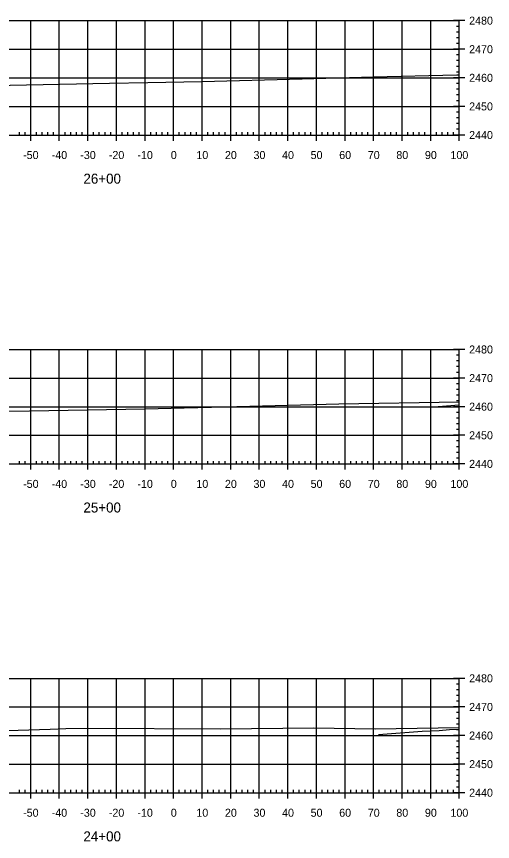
# Model space of a CAD drawing. Extents: x 6943757 to 6978036, y 2273166 to 2280902.
# Drawn here: x 6976894.7 to 6977061.3, y 2277626 to 2277914.5 of the extents above; entities that cross this region are included whole.
import ezdxf

# ---------------------------------------------------------------- set-up
doc = ezdxf.new("R2010")
doc.units = 0
for name, color, linetype in [('C-GRID-FRAM', 7, 'Continuous'), ('C-GRID-MAJR', 7, 'Continuous'), ('C-GRID-TEXT', 7, 'Continuous'), ('C-TOPO-MAJR', 7, 'Continuous')]:
    doc.layers.add(name, color=color, linetype=linetype)

msp = doc.modelspace()

# ---------------------------------------------------------------- linework, layer by layer
at = {"layer": 'C-GRID-FRAM'}
for p, q in [((6977051.68, 2277913.05), (6977047.68, 2277913.05)), ((6977049.68, 2277873.05), (6977049.68, 2277913.05)), ((6977049.68, 2277911.05), (6977048.68, 2277911.05)), ((6977049.68, 2277909.05), (6977048.68, 2277909.05)), ((6977049.68, 2277907.05), (6977048.68, 2277907.05)), ((6977049.68, 2277905.05), (6977048.68, 2277905.05)), ((6977051.68, 2277903.05), (6977047.68, 2277903.05)), ((6977049.68, 2277901.05), (6977048.68, 2277901.05)), ((6977049.68, 2277899.05), (6977048.68, 2277899.05)), ((6977049.68, 2277897.05), (6977048.68, 2277897.05)), ((6977049.68, 2277895.05), (6977048.68, 2277895.05)), ((6977051.68, 2277893.05), (6977047.68, 2277893.05)), ((6977049.68, 2277891.05), (6977048.68, 2277891.05)), ((6977049.68, 2277889.05), (6977048.68, 2277889.05)), ((6977049.68, 2277887.05), (6977048.68, 2277887.05)), ((6977049.68, 2277885.05), (6977048.68, 2277885.05)), ((6977051.68, 2277883.05), (6977047.68, 2277883.05)), ((6977049.68, 2277881.05), (6977048.68, 2277881.05)), ((6977049.68, 2277879.05), (6977048.68, 2277879.05)), ((6976899.68, 2277871.05), (6976899.68, 2277875.05)), ((6976909.68, 2277871.05), (6976909.68, 2277875.05)), ((6976919.68, 2277871.05), (6976919.68, 2277875.05)), ((6976929.68, 2277871.05), (6976929.68, 2277875.05)), ((6976939.68, 2277871.05), (6976939.68, 2277875.05)), ((6976949.68, 2277871.05), (6976949.68, 2277875.05)), ((6976959.68, 2277871.05), (6976959.68, 2277875.05)), ((6976969.68, 2277871.05), (6976969.68, 2277875.05)), ((6976979.68, 2277871.05), (6976979.68, 2277875.05)), ((6976989.68, 2277871.05), (6976989.68, 2277875.05)), ((6976999.68, 2277871.05), (6976999.68, 2277875.05)), ((6977009.68, 2277871.05), (6977009.68, 2277875.05)), ((6977019.68, 2277871.05), (6977019.68, 2277875.05)), ((6977029.68, 2277871.05), (6977029.68, 2277875.05)), ((6977039.68, 2277871.05), (6977039.68, 2277875.05)), ((6977049.68, 2277877.05), (6977048.68, 2277877.05)), ((6977049.68, 2277875.05), (6977048.68, 2277875.05)), ((6977049.68, 2277871.05), (6977049.68, 2277875.05)), ((6976799.68, 2277873.05), (6977049.68, 2277873.05)), ((6976895.68, 2277873.05), (6976895.68, 2277874.05)), ((6976897.68, 2277873.05), (6976897.68, 2277874.05)), ((6976901.68, 2277873.05), (6976901.68, 2277874.05)), ((6976903.68, 2277873.05), (6976903.68, 2277874.05)), ((6976905.68, 2277873.05), (6976905.68, 2277874.05)), ((6976907.68, 2277873.05), (6976907.68, 2277874.05)), ((6976911.68, 2277873.05), (6976911.68, 2277874.05)), ((6976913.68, 2277873.05), (6976913.68, 2277874.05)), ((6976915.68, 2277873.05), (6976915.68, 2277874.05)), ((6976917.68, 2277873.05), (6976917.68, 2277874.05)), ((6976921.68, 2277873.05), (6976921.68, 2277874.05)), ((6976923.68, 2277873.05), (6976923.68, 2277874.05)), ((6976925.68, 2277873.05), (6976925.68, 2277874.05)), ((6976927.68, 2277873.05), (6976927.68, 2277874.05)), ((6976931.68, 2277873.05), (6976931.68, 2277874.05)), ((6976933.68, 2277873.05), (6976933.68, 2277874.05)), ((6976935.68, 2277873.05), (6976935.68, 2277874.05)), ((6976937.68, 2277873.05), (6976937.68, 2277874.05)), ((6976941.68, 2277873.05), (6976941.68, 2277874.05)), ((6976943.68, 2277873.05), (6976943.68, 2277874.05)), ((6976945.68, 2277873.05), (6976945.68, 2277874.05)), ((6976947.68, 2277873.05), (6976947.68, 2277874.05)), ((6976951.68, 2277873.05), (6976951.68, 2277874.05)), ((6976953.68, 2277873.05), (6976953.68, 2277874.05)), ((6976955.68, 2277873.05), (6976955.68, 2277874.05)), ((6976957.68, 2277873.05), (6976957.68, 2277874.05)), ((6976961.68, 2277873.05), (6976961.68, 2277874.05)), ((6976963.68, 2277873.05), (6976963.68, 2277874.05)), ((6976965.68, 2277873.05), (6976965.68, 2277874.05)), ((6976967.68, 2277873.05), (6976967.68, 2277874.05)), ((6976971.68, 2277873.05), (6976971.68, 2277874.05)), ((6976973.68, 2277873.05), (6976973.68, 2277874.05)), ((6976975.68, 2277873.05), (6976975.68, 2277874.05)), ((6976977.68, 2277873.05), (6976977.68, 2277874.05)), ((6976981.68, 2277873.05), (6976981.68, 2277874.05)), ((6976983.68, 2277873.05), (6976983.68, 2277874.05)), ((6976985.68, 2277873.05), (6976985.68, 2277874.05)), ((6976987.68, 2277873.05), (6976987.68, 2277874.05)), ((6976991.68, 2277873.05), (6976991.68, 2277874.05)), ((6976993.68, 2277873.05), (6976993.68, 2277874.05)), ((6976995.68, 2277873.05), (6976995.68, 2277874.05)), ((6976997.68, 2277873.05), (6976997.68, 2277874.05)), ((6977001.68, 2277873.05), (6977001.68, 2277874.05)), ((6977003.68, 2277873.05), (6977003.68, 2277874.05)), ((6977005.68, 2277873.05), (6977005.68, 2277874.05)), ((6977007.68, 2277873.05), (6977007.68, 2277874.05)), ((6977011.68, 2277873.05), (6977011.68, 2277874.05)), ((6977013.68, 2277873.05), (6977013.68, 2277874.05)), ((6977015.68, 2277873.05), (6977015.68, 2277874.05)), ((6977017.68, 2277873.05), (6977017.68, 2277874.05)), ((6977021.68, 2277873.05), (6977021.68, 2277874.05)), ((6977023.68, 2277873.05), (6977023.68, 2277874.05)), ((6977025.68, 2277873.05), (6977025.68, 2277874.05)), ((6977027.68, 2277873.05), (6977027.68, 2277874.05)), ((6977031.68, 2277873.05), (6977031.68, 2277874.05)), ((6977033.68, 2277873.05), (6977033.68, 2277874.05)), ((6977035.68, 2277873.05), (6977035.68, 2277874.05)), ((6977037.68, 2277873.05), (6977037.68, 2277874.05)), ((6977041.68, 2277873.05), (6977041.68, 2277874.05)), ((6977043.68, 2277873.05), (6977043.68, 2277874.05)), ((6977045.68, 2277873.05), (6977045.68, 2277874.05)), ((6977047.68, 2277873.05), (6977047.68, 2277874.05)), ((6977051.68, 2277873.05), (6977047.68, 2277873.05)), ((6977051.68, 2277798.05), (6977047.68, 2277798.05)), ((6977049.68, 2277758.05), (6977049.68, 2277798.05)), ((6977049.68, 2277796.05), (6977048.68, 2277796.05)), ((6977049.68, 2277794.05), (6977048.68, 2277794.05)), ((6977049.68, 2277792.05), (6977048.68, 2277792.05)), ((6977051.68, 2277788.05), (6977047.68, 2277788.05)), ((6977049.68, 2277790.05), (6977048.68, 2277790.05)), ((6977049.68, 2277786.05), (6977048.68, 2277786.05)), ((6977049.68, 2277784.05), (6977048.68, 2277784.05)), ((6977049.68, 2277782.05), (6977048.68, 2277782.05)), ((6977049.68, 2277780.05), (6977048.68, 2277780.05)), ((6977051.68, 2277778.05), (6977047.68, 2277778.05)), ((6977049.68, 2277776.05), (6977048.68, 2277776.05)), ((6977049.68, 2277774.05), (6977048.68, 2277774.05)), ((6977049.68, 2277772.05), (6977048.68, 2277772.05)), ((6977051.68, 2277768.05), (6977047.68, 2277768.05)), ((6977049.68, 2277770.05), (6977048.68, 2277770.05)), ((6977049.68, 2277766.05), (6977048.68, 2277766.05)), ((6977049.68, 2277764.05), (6977048.68, 2277764.05)), ((6977049.68, 2277762.05), (6977048.68, 2277762.05)), ((6976895.68, 2277758.05), (6976895.68, 2277759.05)), ((6976897.68, 2277758.05), (6976897.68, 2277759.05)), ((6976899.68, 2277756.05), (6976899.68, 2277760.05)), ((6976901.68, 2277758.05), (6976901.68, 2277759.05)), ((6976903.68, 2277758.05), (6976903.68, 2277759.05)), ((6976905.68, 2277758.05), (6976905.68, 2277759.05)), ((6976907.68, 2277758.05), (6976907.68, 2277759.05)), ((6976909.68, 2277756.05), (6976909.68, 2277760.05)), ((6976911.68, 2277758.05), (6976911.68, 2277759.05)), ((6976913.68, 2277758.05), (6976913.68, 2277759.05)), ((6976915.68, 2277758.05), (6976915.68, 2277759.05)), ((6976917.68, 2277758.05), (6976917.68, 2277759.05)), ((6976919.68, 2277756.05), (6976919.68, 2277760.05)), ((6976921.68, 2277758.05), (6976921.68, 2277759.05)), ((6976923.68, 2277758.05), (6976923.68, 2277759.05)), ((6976925.68, 2277758.05), (6976925.68, 2277759.05)), ((6976927.68, 2277758.05), (6976927.68, 2277759.05)), ((6976929.68, 2277756.05), (6976929.68, 2277760.05)), ((6976931.68, 2277758.05), (6976931.68, 2277759.05)), ((6976933.68, 2277758.05), (6976933.68, 2277759.05)), ((6976935.68, 2277758.05), (6976935.68, 2277759.05)), ((6976937.68, 2277758.05), (6976937.68, 2277759.05)), ((6976939.68, 2277756.05), (6976939.68, 2277760.05)), ((6976941.68, 2277758.05), (6976941.68, 2277759.05)), ((6976943.68, 2277758.05), (6976943.68, 2277759.05)), ((6976945.68, 2277758.05), (6976945.68, 2277759.05)), ((6976947.68, 2277758.05), (6976947.68, 2277759.05)), ((6976949.68, 2277756.05), (6976949.68, 2277760.05)), ((6976951.68, 2277758.05), (6976951.68, 2277759.05)), ((6976953.68, 2277758.05), (6976953.68, 2277759.05)), ((6976955.68, 2277758.05), (6976955.68, 2277759.05)), ((6976957.68, 2277758.05), (6976957.68, 2277759.05)), ((6976959.68, 2277756.05), (6976959.68, 2277760.05)), ((6976961.68, 2277758.05), (6976961.68, 2277759.05)), ((6976963.68, 2277758.05), (6976963.68, 2277759.05)), ((6976965.68, 2277758.05), (6976965.68, 2277759.05)), ((6976967.68, 2277758.05), (6976967.68, 2277759.05)), ((6976969.68, 2277756.05), (6976969.68, 2277760.05)), ((6976971.68, 2277758.05), (6976971.68, 2277759.05)), ((6976973.68, 2277758.05), (6976973.68, 2277759.05)), ((6976975.68, 2277758.05), (6976975.68, 2277759.05)), ((6976977.68, 2277758.05), (6976977.68, 2277759.05)), ((6976979.68, 2277756.05), (6976979.68, 2277760.05)), ((6976981.68, 2277758.05), (6976981.68, 2277759.05)), ((6976983.68, 2277758.05), (6976983.68, 2277759.05)), ((6976985.68, 2277758.05), (6976985.68, 2277759.05)), ((6976987.68, 2277758.05), (6976987.68, 2277759.05)), ((6976989.68, 2277756.05), (6976989.68, 2277760.05)), ((6976991.68, 2277758.05), (6976991.68, 2277759.05)), ((6976993.68, 2277758.05), (6976993.68, 2277759.05)), ((6976995.68, 2277758.05), (6976995.68, 2277759.05)), ((6976997.68, 2277758.05), (6976997.68, 2277759.05)), ((6976999.68, 2277756.05), (6976999.68, 2277760.05)), ((6977001.68, 2277758.05), (6977001.68, 2277759.05)), ((6977003.68, 2277758.05), (6977003.68, 2277759.05)), ((6977005.68, 2277758.05), (6977005.68, 2277759.05)), ((6977007.68, 2277758.05), (6977007.68, 2277759.05)), ((6977009.68, 2277756.05), (6977009.68, 2277760.05)), ((6977011.68, 2277758.05), (6977011.68, 2277759.05)), ((6977013.68, 2277758.05), (6977013.68, 2277759.05)), ((6977015.68, 2277758.05), (6977015.68, 2277759.05)), ((6977017.68, 2277758.05), (6977017.68, 2277759.05)), ((6977019.68, 2277756.05), (6977019.68, 2277760.05)), ((6977021.68, 2277758.05), (6977021.68, 2277759.05)), ((6977023.68, 2277758.05), (6977023.68, 2277759.05)), ((6977025.68, 2277758.05), (6977025.68, 2277759.05)), ((6977027.68, 2277758.05), (6977027.68, 2277759.05)), ((6977029.68, 2277756.05), (6977029.68, 2277760.05)), ((6977031.68, 2277758.05), (6977031.68, 2277759.05)), ((6977033.68, 2277758.05), (6977033.68, 2277759.05)), ((6977035.68, 2277758.05), (6977035.68, 2277759.05)), ((6977037.68, 2277758.05), (6977037.68, 2277759.05)), ((6977039.68, 2277756.05), (6977039.68, 2277760.05)), ((6977041.68, 2277758.05), (6977041.68, 2277759.05)), ((6977043.68, 2277758.05), (6977043.68, 2277759.05)), ((6977045.68, 2277758.05), (6977045.68, 2277759.05)), ((6977047.68, 2277758.05), (6977047.68, 2277759.05)), ((6977049.68, 2277760.05), (6977048.68, 2277760.05)), ((6977049.68, 2277756.05), (6977049.68, 2277760.05)), ((6976799.68, 2277758.05), (6977049.68, 2277758.05)), ((6977051.68, 2277758.05), (6977047.68, 2277758.05)), ((6977051.68, 2277683.05), (6977047.68, 2277683.05)), ((6977049.68, 2277643.05), (6977049.68, 2277683.05)), ((6977049.68, 2277681.05), (6977048.68, 2277681.05)), ((6977049.68, 2277679.05), (6977048.68, 2277679.05)), ((6977049.68, 2277677.05), (6977048.68, 2277677.05)), ((6977051.68, 2277673.05), (6977047.68, 2277673.05)), ((6977049.68, 2277675.05), (6977048.68, 2277675.05)), ((6977049.68, 2277671.05), (6977048.68, 2277671.05)), ((6977049.68, 2277669.05), (6977048.68, 2277669.05)), ((6977049.68, 2277667.05), (6977048.68, 2277667.05)), ((6977049.68, 2277665.05), (6977048.68, 2277665.05)), ((6977051.68, 2277663.05), (6977047.68, 2277663.05)), ((6977049.68, 2277661.05), (6977048.68, 2277661.05)), ((6977049.68, 2277659.05), (6977048.68, 2277659.05)), ((6977049.68, 2277657.05), (6977048.68, 2277657.05)), ((6977051.68, 2277653.05), (6977047.68, 2277653.05)), ((6977049.68, 2277655.05), (6977048.68, 2277655.05)), ((6977049.68, 2277651.05), (6977048.68, 2277651.05)), ((6977049.68, 2277649.05), (6977048.68, 2277649.05)), ((6977049.68, 2277647.05), (6977048.68, 2277647.05)), ((6976895.68, 2277643.05), (6976895.68, 2277644.05)), ((6976897.68, 2277643.05), (6976897.68, 2277644.05)), ((6976899.68, 2277641.05), (6976899.68, 2277645.05)), ((6976901.68, 2277643.05), (6976901.68, 2277644.05)), ((6976903.68, 2277643.05), (6976903.68, 2277644.05)), ((6976905.68, 2277643.05), (6976905.68, 2277644.05)), ((6976907.68, 2277643.05), (6976907.68, 2277644.05)), ((6976909.68, 2277641.05), (6976909.68, 2277645.05)), ((6976911.68, 2277643.05), (6976911.68, 2277644.05)), ((6976913.68, 2277643.05), (6976913.68, 2277644.05)), ((6976915.68, 2277643.05), (6976915.68, 2277644.05)), ((6976917.68, 2277643.05), (6976917.68, 2277644.05)), ((6976919.68, 2277641.05), (6976919.68, 2277645.05)), ((6976921.68, 2277643.05), (6976921.68, 2277644.05)), ((6976923.68, 2277643.05), (6976923.68, 2277644.05)), ((6976925.68, 2277643.05), (6976925.68, 2277644.05)), ((6976927.68, 2277643.05), (6976927.68, 2277644.05)), ((6976929.68, 2277641.05), (6976929.68, 2277645.05)), ((6976931.68, 2277643.05), (6976931.68, 2277644.05)), ((6976933.68, 2277643.05), (6976933.68, 2277644.05)), ((6976935.68, 2277643.05), (6976935.68, 2277644.05)), ((6976937.68, 2277643.05), (6976937.68, 2277644.05)), ((6976939.68, 2277641.05), (6976939.68, 2277645.05)), ((6976941.68, 2277643.05), (6976941.68, 2277644.05)), ((6976943.68, 2277643.05), (6976943.68, 2277644.05)), ((6976945.68, 2277643.05), (6976945.68, 2277644.05)), ((6976947.68, 2277643.05), (6976947.68, 2277644.05)), ((6976949.68, 2277641.05), (6976949.68, 2277645.05)), ((6976951.68, 2277643.05), (6976951.68, 2277644.05)), ((6976953.68, 2277643.05), (6976953.68, 2277644.05)), ((6976955.68, 2277643.05), (6976955.68, 2277644.05)), ((6976957.68, 2277643.05), (6976957.68, 2277644.05)), ((6976959.68, 2277641.05), (6976959.68, 2277645.05)), ((6976961.68, 2277643.05), (6976961.68, 2277644.05)), ((6976963.68, 2277643.05), (6976963.68, 2277644.05)), ((6976965.68, 2277643.05), (6976965.68, 2277644.05)), ((6976967.68, 2277643.05), (6976967.68, 2277644.05)), ((6976969.68, 2277641.05), (6976969.68, 2277645.05)), ((6976971.68, 2277643.05), (6976971.68, 2277644.05)), ((6976973.68, 2277643.05), (6976973.68, 2277644.05)), ((6976975.68, 2277643.05), (6976975.68, 2277644.05)), ((6976977.68, 2277643.05), (6976977.68, 2277644.05)), ((6976979.68, 2277641.05), (6976979.68, 2277645.05)), ((6976981.68, 2277643.05), (6976981.68, 2277644.05)), ((6976983.68, 2277643.05), (6976983.68, 2277644.05)), ((6976985.68, 2277643.05), (6976985.68, 2277644.05)), ((6976987.68, 2277643.05), (6976987.68, 2277644.05)), ((6976989.68, 2277641.05), (6976989.68, 2277645.05)), ((6976991.68, 2277643.05), (6976991.68, 2277644.05)), ((6976993.68, 2277643.05), (6976993.68, 2277644.05)), ((6976995.68, 2277643.05), (6976995.68, 2277644.05)), ((6976997.68, 2277643.05), (6976997.68, 2277644.05)), ((6976999.68, 2277641.05), (6976999.68, 2277645.05)), ((6977001.68, 2277643.05), (6977001.68, 2277644.05)), ((6977003.68, 2277643.05), (6977003.68, 2277644.05)), ((6977005.68, 2277643.05), (6977005.68, 2277644.05)), ((6977007.68, 2277643.05), (6977007.68, 2277644.05)), ((6977009.68, 2277641.05), (6977009.68, 2277645.05)), ((6977011.68, 2277643.05), (6977011.68, 2277644.05)), ((6977013.68, 2277643.05), (6977013.68, 2277644.05)), ((6977015.68, 2277643.05), (6977015.68, 2277644.05)), ((6977017.68, 2277643.05), (6977017.68, 2277644.05)), ((6977019.68, 2277641.05), (6977019.68, 2277645.05)), ((6977021.68, 2277643.05), (6977021.68, 2277644.05)), ((6977023.68, 2277643.05), (6977023.68, 2277644.05)), ((6977025.68, 2277643.05), (6977025.68, 2277644.05)), ((6977027.68, 2277643.05), (6977027.68, 2277644.05)), ((6977029.68, 2277641.05), (6977029.68, 2277645.05)), ((6977031.68, 2277643.05), (6977031.68, 2277644.05)), ((6977033.68, 2277643.05), (6977033.68, 2277644.05)), ((6977035.68, 2277643.05), (6977035.68, 2277644.05)), ((6977037.68, 2277643.05), (6977037.68, 2277644.05)), ((6977039.68, 2277641.05), (6977039.68, 2277645.05)), ((6977041.68, 2277643.05), (6977041.68, 2277644.05)), ((6977043.68, 2277643.05), (6977043.68, 2277644.05)), ((6977045.68, 2277643.05), (6977045.68, 2277644.05)), ((6977047.68, 2277643.05), (6977047.68, 2277644.05)), ((6977049.68, 2277645.05), (6977048.68, 2277645.05)), ((6977049.68, 2277641.05), (6977049.68, 2277645.05)), ((6976799.68, 2277643.05), (6977049.68, 2277643.05)), ((6977051.68, 2277643.05), (6977047.68, 2277643.05))]:
    msp.add_line(p, q, dxfattribs=at)
at = {"layer": 'C-GRID-MAJR'}
for p, q in [((6976799.68, 2277913.05), (6977049.68, 2277913.05)), ((6976899.68, 2277873.05), (6976899.68, 2277913.05)), ((6976909.68, 2277873.05), (6976909.68, 2277913.05)), ((6976919.68, 2277873.05), (6976919.68, 2277913.05)), ((6976929.68, 2277873.05), (6976929.68, 2277913.05)), ((6976939.68, 2277873.05), (6976939.68, 2277913.05)), ((6976949.68, 2277873.05), (6976949.68, 2277913.05)), ((6976959.68, 2277873.05), (6976959.68, 2277913.05)), ((6976969.68, 2277873.05), (6976969.68, 2277913.05)), ((6976979.68, 2277873.05), (6976979.68, 2277913.05)), ((6976989.68, 2277873.05), (6976989.68, 2277913.05)), ((6976999.68, 2277873.05), (6976999.68, 2277913.05)), ((6977009.68, 2277873.05), (6977009.68, 2277913.05)), ((6977019.68, 2277873.05), (6977019.68, 2277913.05)), ((6977029.68, 2277873.05), (6977029.68, 2277913.05)), ((6977039.68, 2277873.05), (6977039.68, 2277913.05)), ((6977049.68, 2277873.05), (6977049.68, 2277913.05)), ((6976799.68, 2277903.05), (6977049.68, 2277903.05)), ((6976799.68, 2277893.05), (6977049.68, 2277893.05)), ((6976799.68, 2277883.05), (6977049.68, 2277883.05)), ((6976799.68, 2277873.05), (6977049.68, 2277873.05)), ((6976799.68, 2277798.05), (6977049.68, 2277798.05)), ((6976899.68, 2277758.05), (6976899.68, 2277798.05)), ((6976909.68, 2277758.05), (6976909.68, 2277798.05)), ((6976919.68, 2277758.05), (6976919.68, 2277798.05)), ((6976929.68, 2277758.05), (6976929.68, 2277798.05)), ((6976939.68, 2277758.05), (6976939.68, 2277798.05)), ((6976949.68, 2277758.05), (6976949.68, 2277798.05)), ((6976959.68, 2277758.05), (6976959.68, 2277798.05)), ((6976969.68, 2277758.05), (6976969.68, 2277798.05)), ((6976979.68, 2277758.05), (6976979.68, 2277798.05)), ((6976989.68, 2277758.05), (6976989.68, 2277798.05)), ((6976999.68, 2277758.05), (6976999.68, 2277798.05)), ((6977009.68, 2277758.05), (6977009.68, 2277798.05)), ((6977019.68, 2277758.05), (6977019.68, 2277798.05)), ((6977029.68, 2277758.05), (6977029.68, 2277798.05)), ((6977039.68, 2277758.05), (6977039.68, 2277798.05)), ((6977049.68, 2277758.05), (6977049.68, 2277798.05)), ((6976799.68, 2277788.05), (6977049.68, 2277788.05)), ((6976799.68, 2277778.05), (6977049.68, 2277778.05)), ((6976799.68, 2277768.05), (6977049.68, 2277768.05)), ((6976799.68, 2277758.05), (6977049.68, 2277758.05)), ((6976799.68, 2277683.05), (6977049.68, 2277683.05)), ((6976899.68, 2277643.05), (6976899.68, 2277683.05)), ((6976909.68, 2277643.05), (6976909.68, 2277683.05)), ((6976919.68, 2277643.05), (6976919.68, 2277683.05)), ((6976929.68, 2277643.05), (6976929.68, 2277683.05)), ((6976939.68, 2277643.05), (6976939.68, 2277683.05)), ((6976949.68, 2277643.05), (6976949.68, 2277683.05)), ((6976959.68, 2277643.05), (6976959.68, 2277683.05)), ((6976969.68, 2277643.05), (6976969.68, 2277683.05)), ((6976979.68, 2277643.05), (6976979.68, 2277683.05)), ((6976989.68, 2277643.05), (6976989.68, 2277683.05)), ((6976999.68, 2277643.05), (6976999.68, 2277683.05)), ((6977009.68, 2277643.05), (6977009.68, 2277683.05)), ((6977019.68, 2277643.05), (6977019.68, 2277683.05)), ((6977029.68, 2277643.05), (6977029.68, 2277683.05)), ((6977039.68, 2277643.05), (6977039.68, 2277683.05)), ((6977049.68, 2277643.05), (6977049.68, 2277683.05)), ((6976799.68, 2277673.05), (6977049.68, 2277673.05)), ((6976799.68, 2277663.05), (6977049.68, 2277663.05)), ((6976799.68, 2277653.05), (6977049.68, 2277653.05)), ((6976799.68, 2277643.05), (6977049.68, 2277643.05))]:
    msp.add_line(p, q, dxfattribs=at)
at = {"layer": 'C-TOPO-MAJR'}
for points in [[(6976799.68, 2277887.74), (6976828.74, 2277888.18), (6976832.39, 2277888.24), (6976834.97, 2277888.32), (6976886.5, 2277890.35), (6976927.26, 2277891.14), (6976940.61, 2277891.42), (6976959.54, 2277891.81), (6976994.72, 2277892.64), (6977019.54, 2277893.35), (6977048.83, 2277894.04), (6977049.68, 2277894.06)], [(6976799.68, 2277774.45), (6976808.87, 2277774.69), (6976845.13, 2277775.76), (6976870.72, 2277776.19), (6976899.24, 2277776.62), (6976939.67, 2277777.28), (6976953.35, 2277777.63), (6976963, 2277777.88), (6977007.46, 2277779.1), (6977049.68, 2277779.75)], [(6977042.27, 2277778.14), (6977049.68, 2277778.72)], [(6976799.68, 2277661.92), (6976803.76, 2277662.04), (6976814.18, 2277662.37), (6976857.87, 2277663.81), (6976906.47, 2277665.32), (6976911.98, 2277665.47), (6976919.8, 2277665.63), (6976966.09, 2277665.44), (6976998.75, 2277665.75), (6977020.2, 2277665.45), (6977049.68, 2277665.89)], [(6977021.4, 2277663.37), (6977036.72, 2277664.57), (6977042.66, 2277664.82), (6977046.22, 2277665.18), (6977049.68, 2277665.27)]]:
    msp.add_lwpolyline(points, dxfattribs=at)

# ---------------------------------------------------------------- texts
at = {"layer": 'C-GRID-TEXT'}
for s, height, p in [('2480', 2.8, (6977053.13, 2277911.65)), ('2470', 2.8, (6977053.13, 2277901.65)), ('2460', 2.8, (6977053.13, 2277891.65)), ('2450', 2.8, (6977053.13, 2277881.65)), ('2440', 2.8, (6977053.13, 2277871.65)), ('-50', 2.8, (6976897.01, 2277864.65)), ('-40', 2.8, (6976907.01, 2277864.65)), ('-30', 2.8, (6976917.01, 2277864.65)), ('-20', 2.8, (6976927.01, 2277864.65)), ('-10', 2.8, (6976937.01, 2277864.65)), ('0', 2.8, (6976948.7, 2277864.65)), ('10', 2.8, (6976957.65, 2277864.65)), ('20', 2.8, (6976967.65, 2277864.65)), ('30', 2.8, (6976977.65, 2277864.65)), ('40', 2.8, (6976987.65, 2277864.65)), ('50', 2.8, (6976997.65, 2277864.65)), ('60', 2.8, (6977007.65, 2277864.65)), ('70', 2.8, (6977017.65, 2277864.65)), ('80', 2.8, (6977027.65, 2277864.65)), ('90', 2.8, (6977037.65, 2277864.65)), ('100', 2.8, (6977046.59, 2277864.65)), ('26+00', 3.5, (6976918.11, 2277856.04)), ('2480', 2.8, (6977053.13, 2277796.65)), ('2470', 2.8, (6977053.13, 2277786.65)), ('2460', 2.8, (6977053.13, 2277776.65)), ('2450', 2.8, (6977053.13, 2277766.65)), ('2440', 2.8, (6977053.13, 2277756.65)), ('-50', 2.8, (6976897.01, 2277749.65)), ('-40', 2.8, (6976907.01, 2277749.65)), ('-30', 2.8, (6976917.01, 2277749.65)), ('-20', 2.8, (6976927.01, 2277749.65)), ('-10', 2.8, (6976937.01, 2277749.65)), ('0', 2.8, (6976948.7, 2277749.65)), ('10', 2.8, (6976957.65, 2277749.65)), ('20', 2.8, (6976967.65, 2277749.65)), ('30', 2.8, (6976977.65, 2277749.65)), ('40', 2.8, (6976987.65, 2277749.65)), ('50', 2.8, (6976997.65, 2277749.65)), ('60', 2.8, (6977007.65, 2277749.65)), ('70', 2.8, (6977017.65, 2277749.65)), ('80', 2.8, (6977027.65, 2277749.65)), ('90', 2.8, (6977037.65, 2277749.65)), ('100', 2.8, (6977046.59, 2277749.65)), ('25+00', 3.5, (6976918.11, 2277741.04)), ('2480', 2.8, (6977053.13, 2277681.65)), ('2470', 2.8, (6977053.13, 2277671.65)), ('2460', 2.8, (6977053.13, 2277661.65)), ('2450', 2.8, (6977053.13, 2277651.65)), ('2440', 2.8, (6977053.13, 2277641.65)), ('-50', 2.8, (6976897.01, 2277634.65)), ('-40', 2.8, (6976907.01, 2277634.65)), ('-30', 2.8, (6976917.01, 2277634.65)), ('-20', 2.8, (6976927.01, 2277634.65)), ('-10', 2.8, (6976937.01, 2277634.65)), ('0', 2.8, (6976948.7, 2277634.65)), ('10', 2.8, (6976957.65, 2277634.65)), ('20', 2.8, (6976967.65, 2277634.65)), ('30', 2.8, (6976977.65, 2277634.65)), ('40', 2.8, (6976987.65, 2277634.65)), ('50', 2.8, (6976997.65, 2277634.65)), ('60', 2.8, (6977007.65, 2277634.65)), ('70', 2.8, (6977017.65, 2277634.65)), ('80', 2.8, (6977027.65, 2277634.65)), ('90', 2.8, (6977037.65, 2277634.65)), ('100', 2.8, (6977046.59, 2277634.65)), ('24+00', 3.5, (6976918.11, 2277626.04))]:
    msp.add_text(s, height=height, dxfattribs=at).set_placement(p)

doc.saveas('drawing.dxf')
